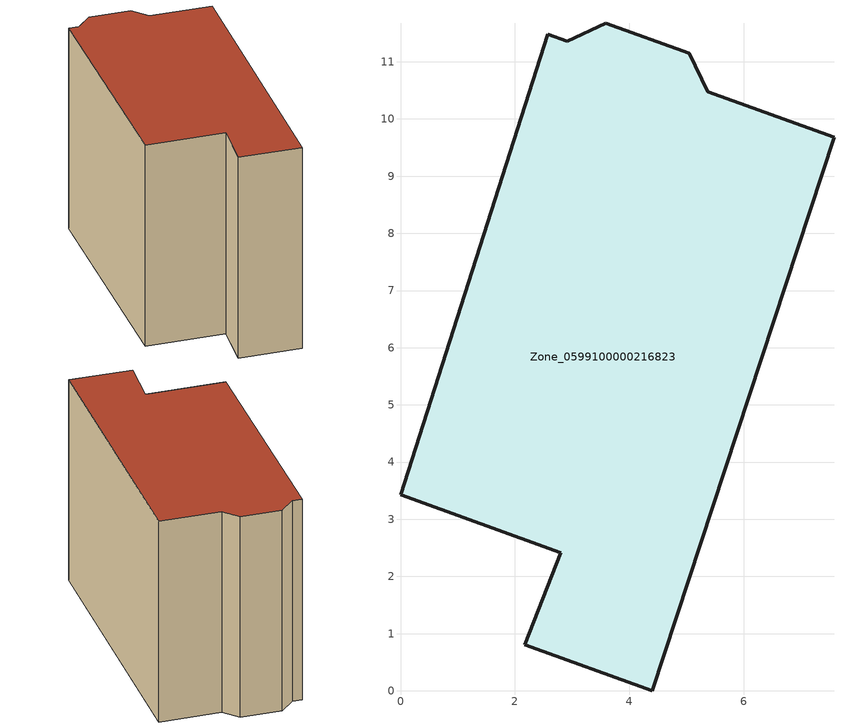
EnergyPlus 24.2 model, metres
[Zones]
Zone_0599100000216823
 floor ground (C_G): 7.58,9.68 4.4,0 2.17,0.81 2.8,2.42 0,3.43 2.57,11.48 2.91,11.36 3.59,11.68 5.05,11.15 5.37,10.47 z0
 wall outside (C_F): 0,3.43 2.8,2.42 2.17,0.81 4.4,0 7.58,9.68 5.37,10.47 5.05,11.15 3.59,11.68 2.91,11.36 2.57,11.48 0,3.43 z0:8.33
 roof outside (C_R): 7.58,9.68 5.37,10.47 5.05,11.15 3.59,11.68 2.91,11.36 2.57,11.48 0,3.43 2.8,2.42 2.17,0.81 4.4,0 z8.33
[BUILDING]
Pand.0599100000216823: North Axis=0; Terrain=City; Loads Convergence Tolerance Value=0.04; Temperature Convergence Tolerance Value=0.4; Solar Distribution=FullExterior; Maximum Number of Warmup Days=25; Minimum Number of Warmup Days=1
[Site:Location]
Rotterdam.The.Hague.AP_ZH_NLD Design_Conditions: Latitude=51.96; Longitude=4.45; Time Zone=1; Elevation=-4.5
[SITE:GROUNDTEMPERATURE:BUILDINGSURFACE]
18, 18, 18, 18, 18, 18, 18, 18, 18, 18, 18, 18
[MATERIAL] Thermal Absorptance=0.9; Solar Absorptance=0.7; Visible Absorptance=0.7
Name | Roughness | Thickness | Conductivity | Density | Specific Heat
G.TI.1946 | MediumSmooth | 0.15 | 1 | 540 | 1210
F.TI.1946 | Rough | 0.3 | 0.857143 | 1920 | 840
R.TI.1946 | MediumRough | 0.2 | 0.1 | 1500 | 1000
[CONSTRUCTION]
C_G: G.TI.1946
C_F: F.TI.1946
C_R: R.TI.1946
[ZONE]
Zone_0599100000216823: Type=1; Multiplier=1; Ceiling Height=Autocalculate; Volume=Autocalculate; Floor Area=autocalculate; Part of Total Floor Area=Yes
[ZONEINFILTRATION:DESIGNFLOWRATE]
Infil_Zone_0599100000216823: Zone or ZoneList or Space or SpaceList=Zone_0599100000216823; Schedule=AlwaysOn; Design Flow Rate Calculation Method=Flow/Area; Flow Rate per Floor Area=0.003; Constant Term Coefficient=1; Temperature Term Coefficient=0; Velocity Term Coefficient=0; Velocity Squared Term Coefficient=0
[HVACTEMPLATE:ZONE:IDEALLOADSAIRSYSTEM]
Zone_0599100000216823: Maximum Heating Supply Air Temperature=50; Minimum Cooling Supply Air Temperature=13; Maximum Heating Supply Air Humidity Ratio=0.0156; Minimum Cooling Supply Air Humidity Ratio=0.0077; Heating Limit=NoLimit; Cooling Limit=NoLimit; Dehumidification Control Type=ConstantSensibleHeatRatio; Cooling Sensible Heat Ratio=0.7; Dehumidification Setpoint=60; Humidification Control Type=None; Humidification Setpoint=30; Outdoor Air Method=None; Outdoor Air Flow Rate per Person=0.00944; Outdoor Air Flow Rate per Zone Floor Area=0; Outdoor Air Flow Rate per Zone=0; Demand Controlled Ventilation Type=None; Outdoor Air Economizer Type=NoEconomizer; Heat Recovery Type=None; Sensible Heat Recovery Effectiveness=0.7; Latent Heat Recovery Effectiveness=0.65
[ZONECONTROL:THERMOSTAT]
ThermostatControl_Zone_0599100000216823: Zone or ZoneList=Zone_0599100000216823; Control Type Schedule=DualSetpointControlType; Control 1=Thermostat_Zone_0599100000216823; Temperature Difference Between Cutout And Setpoint=0
[THERMOSTATSETPOINT:DUALSETPOINT]
Thermostat_Zone_0599100000216823: Heating Setpoint Temperature Schedule=HeatingSetpoint_Zone_0599100000216823; Cooling Setpoint Temperature Schedule=CoolingSetpoint_Zone_0599100000216823
[SCHEDULE:COMPACT]
HeatingSetpoint_Zone_0599100000216823: Through: 12/31, For: AllDays, Until: 24:00, 21
CoolingSetpoint_Zone_0599100000216823: Through: 12/31, For: AllDays, Until: 24:00, 24
DualSetpointControlType: Through: 12/31, For: AllDays, Until: 24:00, 4
AlwaysOn: Through: 12/31, For: AllDays, Until: 24:00, 1
